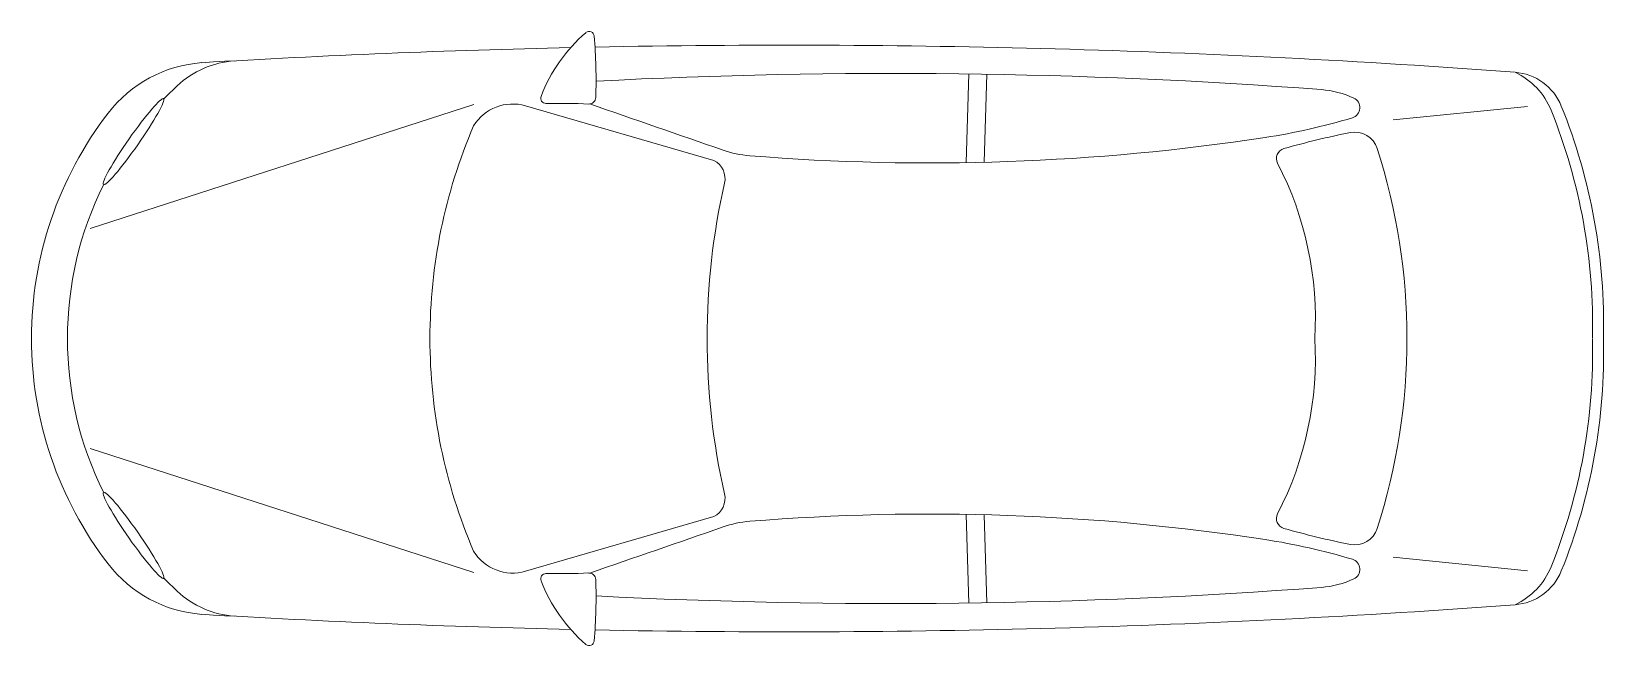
# Model space of a CAD drawing. Units: millimetres at full size, sheet at 1:100. Extents: x -361910 to 68111, y -79207 to 22945.
# Drawn here: x 10751 to 15599, y -44988 to -43093 of the extents above; entities that cross this region are included whole.
import ezdxf

# ---------------------------------------------------------------- set-up
doc = ezdxf.new("R2010")
doc.units = ezdxf.units.MM
doc.header["$LTSCALE"] = 100
doc.layers.add('0-E_文字', color=4, linetype='Continuous', lineweight=9)

msp = doc.modelspace()

# ---------------------------------------------------------------- linework, layer by layer
at = {"layer": '0-E_文字'}
for p, q in [((13641.7, -43224.1), (13633.7, -43497.8)), ((13697.4, -43224.9), (13689.4, -43496.6)), ((12115.3, -43318.5), (10932.2, -43700.7)), ((12855.4, -43491), (12274.8, -43322.4)), ((14949.9, -43365.4), (15364.2, -43324)), ((12115.3, -44762.8), (10932.2, -44380.5)), ((12855.4, -44590.3), (12274.8, -44758.9)), ((13641.7, -44857.2), (13633.7, -44583.5)), ((13697.4, -44856.3), (13689.4, -44584.6)), ((14949.9, -44715.8), (15364.2, -44757.3))]:
    msp.add_line(p, q, dxfattribs=at)
for centre, radius, start, end in [((12778.1, -43467.2), 487.9, 130.5713, 159.1003), ((12470.9, -43108.4), 15.7, 4.6684, 130.5713), ((13081.1, -73305), 30169.8, 91.26749, 93.42937), ((10838.8, -43241.7), 1653.2, 358.0812, 4.6684), ((13081.1, -73305), 30169.8, 85.73268, 91.12461), ((11305.8, -43589.7), 401.6, 94.2013, 142.4002), ((11398.2, -43472.6), 290, 94.1834, 133.0941), ((13405.3, -60817.8), 17595.3, 85.68552, 92.97526), ((15313.6, -43385.7), 167.3, 21.9618, 85.7327), ((15233.7, -43418), 219.5, 21.9618, 65.1066), ((11929.7, -44040.6), 1067.9, 133.0941, 136.1834), ((12337.4, -43298.9), 16.2, 159.1003, 270.8074), ((14707.3, -43560), 288.4, 65.0727, 85.6855), ((12235.2, -43458.9), 142.2, 73.808, 148.267), ((12371.7, -45735.2), 2420.4, 87.6766, 90.8074), ((12470.7, -43296.4), 20.4, 267.6766, 358.0812), ((-95766.6, -356284), 331156, 70.84688, 70.92208), ((14815.1, -43328), 32.6, 286.756, 65.0727), ((13803, -43994.9), 1762.1, 358.5398, 21.9618), ((13803, -43994.9), 1796.1, 358.5398, 21.9618), ((11891.4, -44040.6), 1140.6, 142.4002, 180), ((13648.4, -44040.6), 1668.6, 156.8317, 180), ((14258.7, -41479.9), 1962.7, 278.6927, 286.756), ((13519, -36641.6), 6857.2, 265.37581, 278.69267), ((15342.5, -46013.3), 2660.7, 101.3828, 105.903), ((14831.8, -43476.4), 72.8, 17.792, 101.3828), ((12993, -43144.2), 333.4, 250.8469, 265.3758), ((14622.2, -43485.1), 31.9, 105.903, 207.3205), ((13073.4, -44040.6), 1919.5, 0, 17.792), ((12826.6, -43547.2), 63.2, 347.236, 62.8601), ((13666.4, -43978.9), 1043.9, 356.61, 27.3205), ((11929.7, -44040.6), 1067.9, 153.6132, 180), ((15004.8, -44040.6), 2170.3, 167.236, 180), ((11891.4, -44040.6), 1140.6, 180, 217.5998), ((11929.7, -44040.6), 1067.9, 180, 206.3868), ((13648.4, -44040.6), 1668.6, 180, 203.1683), ((15004.8, -44040.6), 2170.3, 180, 192.764), ((13666.4, -44102.4), 1043.9, 332.6795, 3.39), ((13073.4, -44040.6), 1919.5, 342.208, 0), ((13803, -44086.4), 1762.1, 338.0382, 1.4602), ((13803, -44086.4), 1796.1, 338.0382, 1.4602), ((12826.6, -44534.1), 63.2, 297.1399, 12.764), ((13519, -51439.7), 6857.2, 81.30733, 94.62419), ((14622.2, -44596.1), 31.9, 152.6795, 254.097), ((-95766.6, 268202.7), 331156, 289.07792, 289.15312), ((12993, -44937.1), 333.4, 94.6242, 109.1531), ((15342.5, -42067.9), 2660.7, 254.097, 258.6172), ((14831.8, -44604.9), 72.8, 258.6172, 342.208), ((12235.2, -44622.4), 142.2, 211.733, 286.192), ((14258.7, -46601.4), 1962.7, 73.244, 81.3073), ((11305.8, -44491.5), 401.6, 217.5998, 265.7987), ((14815.1, -44753.3), 32.6, 294.9273, 73.244), ((15233.7, -44663.3), 219.5, 294.8934, 338.0382), ((11929.7, -44040.6), 1067.9, 223.8166, 226.9059), ((11929.7, -44040.6), 1067.9, 223.8166, 226.9059), ((12337.4, -44782.4), 16.2, 89.1926, 200.8997), ((12778.1, -44614.1), 487.9, 200.8997, 229.4287), ((12371.7, -42346), 2420.4, 269.1926, 272.3234), ((12470.7, -44784.9), 20.4, 1.9188, 92.3234), ((10838.8, -44839.5), 1653.2, 355.3316, 1.9188), ((14707.3, -44521.3), 288.4, 274.3145, 294.9273), ((15313.6, -44695.5), 167.3, 274.2673, 338.0382), ((11398.2, -44608.7), 290, 226.9059, 265.8166), ((13405.3, -27263.5), 17595.3, 267.02474, 274.31448), ((13081.1, -14776.2), 30169.8, 266.57063, 268.73251), ((13081.1, -14776.2), 30169.8, 268.87539, 274.26732), ((12470.9, -44972.8), 15.7, 229.4287, 355.3316)]:
    msp.add_arc(centre, radius, start, end, dxfattribs=at)
for centre, major_axis in [((11065.6, -43433.1), (92.9, 132.7)), ((11065.6, -44648.1), (92.9, -132.7))]:
    msp.add_ellipse(centre, major_axis=major_axis, ratio=0.1, dxfattribs=at)

doc.saveas('drawing.dxf')
